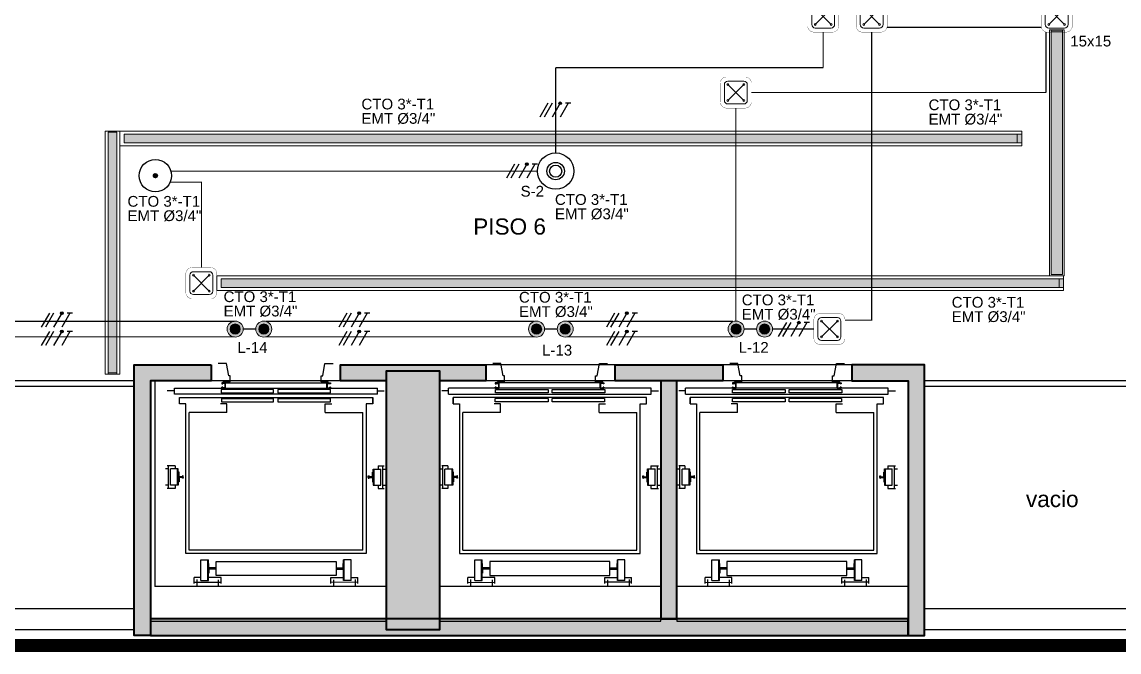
# Model space of a CAD drawing. Header units: metres. Extents: x -692 to 1029, y -233 to 3386.
# Drawn here: x 672.57 to 682.77, y 2474.88 to 2480.74 of the extents above; entities that cross this region are included whole.
import ezdxf
from ezdxf.lldxf.tags import DXFTag

# ---------------------------------------------------------------- set-up
doc = ezdxf.new("R2010")
doc.units = ezdxf.units.M
doc.linetypes.add('DASHED2', pattern=[9.525, 6.35, -3.175])
doc.linetypes.add('LÍNEAS_OCULTASX2', pattern=[0.75, 0.5, -0.25])
doc.layers.get('Defpoints').update_dxf_attribs({"color": 8})
for name, color, linetype in [('-ALAMBRADO', 7, 'Continuous'), ('0-amob', 251, 'Continuous'), ('1amobla', 253, 'Continuous'), ('AREA LOCALES', 161, 'Continuous'), ('ASCENSOR', 251, 'Continuous'), ('BYPASS', 7, 'Continuous'), ('CAJA DE PASO', 86, 'Continuous'), ('F-2', 253, 'Continuous'), ('LUMINARIA EMERGENCIA DE EMPOTRAR', 1, 'Continuous'), ('MARCO', 4, 'Continuous'), ('SENSOR MOVIMIENTO', 3, 'Continuous')]:
    doc.layers.add(name, color=color, linetype=linetype)
for name, color, linetype, lineweight in [('-CN-GYD-LUMINARIA CINTA LED', 4, 'Continuous', 18), ('-CN-GYD-TUBERÍA ILUMINACION', 5, 'Continuous', 18), ('-CN-GYD-TUBERÍA TOMACORRIENTE PVC', 86, 'Continuous', 18), ('-CN-INTERRUPTORES DE PARED', 3, 'Continuous', 20), ('_TEXTO', 7, 'Continuous', 9), ('Estructura', 250, 'Continuous', 40), ('TEXTOS', 250, 'Continuous', 20), ('Textos 1', 7, 'Continuous', 25), ('Vidrio', 253, 'Continuous', 30)]:
    doc.layers.add(name, color=color, linetype=linetype, lineweight=lineweight)
doc.layers.add('HACHTCOLUMNA', color=7, linetype='Continuous', true_color=0x5c5c5c)
doc.layers.add('PROYECCION', color=7, linetype='DASHED2', true_color=0x474747)
doc.layers.add('Muro', color=7, linetype='Continuous', lineweight=40, true_color=0x2e2e2e)
doc.styles.get("Standard").update_dxf_attribs({"font": 'arial.ttf'})
tags = doc.linetypes.add('EMT_LINE', pattern='A,0.5,-0.2,["EMT",Standard,S=0.1,R=0,X=-0.1,Y=-0.05],-0.25', length=0.95).pattern_tags.tags
tags[6] = DXFTag(74, 10)

# ---------------------------------------------------------------- blocks, each defined once
blk = doc.blocks.new('Caja de paso')
at = {"layer": '-CN-GYD-TUBERÍA TOMACORRIENTE PVC', "const_width": 0.00173}
blk.add_lwpolyline([(-0.1111, 0.0667), (-0.1111, -0.0667, 0.414214), (-0.0667, -0.1111), (0.0667, -0.1111, 0.414214), (0.1111, -0.0667), (0.1111, 0.0667, 0.414214), (0.0667, 0.1111), (-0.0667, 0.1111, 0.414214)], format="xyb", close=True, dxfattribs=at)
at = {"layer": '-CN-GYD-TUBERÍA TOMACORRIENTE PVC'}
blk.add_lwpolyline([(-0.0566, -0.0819), (0.0566, -0.0819, 0.414214), (0.0819, -0.0566), (0.0819, 0.0566, 0.414214), (0.0566, 0.0819), (-0.0566, 0.0819, 0.414214), (-0.0819, 0.0566), (-0.0819, -0.0566, 0.414214)], format="xyb", close=True, dxfattribs=at)
at = {"layer": '-CN-GYD-TUBERÍA TOMACORRIENTE PVC', "linetype": 'LÍNEAS_OCULTASX2'}
for points in [[(-0.0566, 0.0566), (0.0566, -0.0566)], [(0.0566, 0.0566), (-0.0566, -0.0566)]]:
    blk.add_lwpolyline(points, dxfattribs=at)
at = {"layer": '-CN-GYD-TUBERÍA TOMACORRIENTE PVC'}
for centre in [(-0.0566, 0.0566), (0.0566, 0.0566), (-0.0566, -0.0566), (0.0566, -0.0566)]:
    blk.add_circle(centre, 0.00665, dxfattribs=at)
blk = doc.blocks.new('Sensor 360º_')
at = {"layer": 'SENSOR MOVIMIENTO'}
for radius in [0.1126, 0.054, 0.0375]:
    blk.add_circle((0, 0), radius, dxfattribs=at)
blk = doc.blocks.new('3x')
at = {"layer": '-ALAMBRADO'}
h = blk.add_hatch(color=256, dxfattribs=at)
edge = h.paths.add_edge_path()
edge.add_arc((0.078, 0.13), 0.025, 0, 360)
for p, q in [((-0.152, 0.13), (-0.302, -0.13)), ((-0.072, 0.13), (-0.222, -0.13)), ((0.078, 0.13), (-0.072, -0.13)), ((0.228, 0.13), (0.078, -0.13))]:
    blk.add_line(p, q, dxfattribs=at)
blk.add_lwpolyline([(0.278, 0.13), (0.178, 0.13)], dxfattribs=at)
blk.add_circle((0.078, 0.13), 0.025, dxfattribs=at)
blk = doc.blocks.new('*U29')
at = {"layer": '-ALAMBRADO'}
blk.add_blockref('3x', (0, 0), dxfattribs=at)
blk = doc.blocks.new('A$Cfe640b9a')
at = {"layer": '-CN-INTERRUPTORES DE PARED'}
h = blk.add_hatch(dxfattribs=at)
h.set_pattern_fill('SWAMP', color=252, scale=0.5, angle=90)
h.set_pattern_definition([(270, (-2.052306, -0.42678), (0.0663011, -0.0153116), [0.0038279, -0.02679527]), (5e-10, (-2.052306, -0.428697), (0.06630109, 0.01531158), [0.00478487, -0.1278173]), (5e-10, (-2.052306, -0.429175), (0.06630109, 0.01531158), [0.0038279, -0.1287743]), (5e-10, (-2.052306, -0.428218), (0.06630109, 0.01531158), [0.0038279, -0.1287743]), (346.9961, (-2.052306, -0.429654), (0.0663011, 0.01531158), [0.00272185, -0.0653243]), (13.0039, (-2.052306, -0.42774), (3e-11, 0.03062316), [0.00272185, -0.0653243])])
h.paths.add_polyline_path([(0.391, -0.5006), (0.391, -0.4212), (-6.0268, -0.4212), (-6.0268, -0.5006)])
h.paths.add_polyline_path([(0.391, -0.4303), (0.391, -0.4823), (0.391, -0.4417)], flags=17)
at = {"layer": '-CN-INTERRUPTORES DE PARED', "color": 4}
for p, q in [((-6.0583, -0.5293), (-6.0583, -0.3925)), ((-6.0583, -0.3925), (0.391, -0.3925)), ((-6.0268, -0.5006), (-6.0268, -0.4212)), ((-6.0268, -0.4212), (0.391, -0.4212)), ((0.357, -0.4212), (0.357, -0.5006)), ((0.391, -0.3925), (0.391, -0.5293)), ((0.391, -0.5293), (-6.0583, -0.5293)), ((0.391, -0.5006), (-6.0268, -0.5006))]:
    blk.add_line(p, q, dxfattribs=at)
blk = doc.blocks.new('A$Cf6a103c6')
at = {"layer": '-CN-INTERRUPTORES DE PARED'}
h = blk.add_hatch(dxfattribs=at)
h.set_pattern_fill('SWAMP', color=252, scale=0.5, angle=90)
h.set_pattern_definition([(2e-16, (1.00104, -0.955465), (0.00826825, 0.0427351), [0.00206706, -0.01446944]), (90, (1.002075, -0.955465), (-0.008268254, 0.04273507), [0.00308414, -0.082386]), (90, (1.0023336, -0.955465), (-0.008268254, 0.04273507), [0.0024673, -0.08300283]), (90, (1.001817, -0.955465), (-0.008268254, 0.04273507), [0.0024673, -0.08300283]), (79.0499, (1.002592, -0.955465), (-0.00826825, 0.04273507), [0.0017411, -0.04178648]), (100.9501, (1.001558, -0.955465), (-0.01653651, 2e-11), [0.0017411, -0.04178648])])
h.paths.add_polyline_path([(1.104, 0.619), (0.998, 0.619), (0.998, -3.517), (1.104, -3.517)])
h.paths.add_polyline_path([(1.003, 0.619), (1.031, 0.619), (1.009, 0.619)])
at = {"layer": '-CN-GYD-LUMINARIA CINTA LED', "color": 4}
for p, q in [((0.983, -3.538), (0.983, 0.619)), ((0.998, -3.517), (0.998, 0.619)), ((1.104, 0.619), (1.104, -3.517)), ((1.119, 0.619), (1.119, -3.538)), ((0.998, 0.597), (1.104, 0.597)), ((1.119, -3.538), (0.983, -3.538)), ((1.104, -3.517), (0.998, -3.517))]:
    blk.add_line(p, q, dxfattribs=at)
blk.add_lwpolyline([(0.983, 0.619), (1.119, 0.619)], dxfattribs=at)
blk = doc.blocks.new('A$Cd32da91f')
at = {"layer": '-CN-GYD-TUBERÍA ILUMINACION', "linetype": 'EMT_LINE', "lineweight": 5, "ltscale": 10}
h = blk.add_hatch(color=256, dxfattribs=at)
h.dxf.hatch_style = 1
h.set_gradient(color1=(248, 215, 49), color2=(248, 215, 49), name='INVSPHERICAL')
h.paths.add_polyline_path([(0.088, -0.03), (0.097, -0.032), (0.106, -0.036), (0.114, -0.041), (0.122, -0.047), (0.127, -0.055), (0.132, -0.064), (0.134, -0.073), (0.135, -0.083), (0.134, -0.092), (0.132, -0.102), (0.127, -0.11), (0.122, -0.118), (0.114, -0.125), (0.106, -0.13), (0.097, -0.133), (0.088, -0.135), (0.078, -0.135), (0.068, -0.133), (0.059, -0.13), (0.051, -0.125), (0.044, -0.118), (0.038, -0.11), (0.034, -0.102), (0.031, -0.092), (0.03, -0.083), (0.031, -0.073), (0.034, -0.064), (0.038, -0.055), (0.044, -0.047), (0.051, -0.041), (0.059, -0.036), (0.068, -0.032), (0.078, -0.03)])
at = {"transparency": 33554687}
h = blk.add_hatch(color=256, dxfattribs=at)
h.dxf.hatch_style = 1
edge = h.paths.add_edge_path()
edge.add_ellipse((0.083, -0.083), major_axis=(0.0514, 0.0514), ratio=1, start_angle=0, end_angle=360)
edge.add_ellipse((0.083, -0.083), major_axis=(0.0584, 0.0584), ratio=1, start_angle=0, end_angle=360)
edge.add_ellipse((0.083, -0.083), major_axis=(0.0514, 0.0514), ratio=1, start_angle=0, end_angle=360)
edge.add_ellipse((0.083, -0.083), major_axis=(0.0584, 0.0584), ratio=1, start_angle=0, end_angle=360)
edge.add_ellipse((0.083, -0.083), major_axis=(0.0514, 0.0514), ratio=1, start_angle=0, end_angle=360)
edge.add_ellipse((0.083, -0.083), major_axis=(0.0584, 0.0584), ratio=1, start_angle=0, end_angle=360)
h = blk.add_hatch(dxfattribs=at)
h.set_pattern_fill('ANGLE', color=256)
h.set_pattern_definition([(0, (0, 0), (0, 6.985), [5.08, -1.905]), (90, (0, 0), (-6.985, 4e-16), [5.08, -1.905])])
edge = h.paths.add_edge_path()
edge.add_ellipse((0.083, -0.083), major_axis=(0.0584, 0.0584), ratio=1, start_angle=0, end_angle=360)
edge = h.paths.add_edge_path(flags=16)
edge.add_ellipse((0.083, -0.083), major_axis=(0.0372, 0.0372), ratio=1, start_angle=0, end_angle=360)
h = blk.add_hatch(color=256, dxfattribs=at)
h.dxf.hatch_style = 1
edge = h.paths.add_edge_path()
edge.add_ellipse((0.083, -0.083), major_axis=(0.0584, 0.0584), ratio=1, start_angle=0, end_angle=360)
edge = h.paths.add_edge_path(flags=16)
edge.add_ellipse((0.083, -0.083), major_axis=(0.0372, 0.0372), ratio=1, start_angle=0, end_angle=360)
at = {"layer": '-CN-GYD-TUBERÍA ILUMINACION', "linetype": 'Continuous', "ltscale": 10}
for major_axis in [(0.0584, 0.0584), (0.0372, 0.0372)]:
    blk.add_ellipse((0.083, -0.083), major_axis=major_axis, ratio=1, start_param=5.497787, end_param=11.780972, dxfattribs=at)
blk = doc.blocks.new('A$C078c93ae')
at = {"layer": 'LUMINARIA EMERGENCIA DE EMPOTRAR', "ltscale": 0.3}
h = blk.add_hatch(dxfattribs=at)
h.set_pattern_fill('ANSI31', color=256, scale=0.001)
h.set_pattern_definition([(45, (-0.005658, 0.0751944), (-0.00224506, 0.00224506), [])])
edge = h.paths.add_edge_path()
edge.add_arc((0.0752, 0.0752), 0.00949, 0, 360)
for radius in [0.0752, 0.00949]:
    blk.add_circle((0.0752, 0.0752, 0), radius, dxfattribs=at)
blk = doc.blocks.new('Est etapa 3 torre')
at = {"layer": 'HACHTCOLUMNA'}
h = blk.add_hatch(color=256, dxfattribs=at)
h.paths.add_polyline_path([(1123.55, -5959.124), (1123.05, -5959.124), (1123.05, -5957.624), (1123.55, -5957.624)])
h.paths.add_polyline_path([(1116.05, -5959.124), (1115.55, -5959.124), (1115.55, -5957.624), (1116.05, -5957.624)])
h.paths.add_polyline_path([(1139.548, -5959.124), (1139.048, -5959.124), (1139.048, -5957.624), (1139.548, -5957.624)])
h.paths.add_polyline_path([(1132.05, -5959.124), (1131.55, -5959.124), (1131.55, -5957.624), (1132.05, -5957.624)])
h.paths.add_polyline_path([(1140.048, -5967.649), (1140.048, -5968.149), (1138.548, -5968.149), (1138.548, -5967.649)])
h.paths.add_polyline_path([(1124.05, -5967.649), (1124.05, -5968.149), (1122.55, -5968.149), (1122.55, -5967.649)])
h.paths.add_polyline_path([(1131.05, -5967.649), (1131.05, -5968.149), (1132.55, -5968.149), (1132.55, -5967.649)])
h.paths.add_polyline_path([(1115.05, -5967.649), (1115.05, -5968.149), (1116.55, -5968.149), (1116.55, -5967.649)])
h.paths.add_polyline_path([(1140.048, -5975.649), (1140.048, -5976.149), (1138.548, -5976.149), (1138.548, -5975.649)])
h.paths.add_polyline_path([(1124.05, -5975.649), (1124.05, -5976.149), (1122.55, -5976.149), (1122.55, -5975.649)])
h.paths.add_polyline_path([(1131.05, -5975.649), (1131.05, -5976.149), (1132.55, -5976.149), (1132.55, -5975.649)])
h.paths.add_polyline_path([(1115.05, -5975.649), (1115.05, -5976.149), (1116.55, -5976.149), (1116.55, -5975.649)])
h.paths.add_polyline_path([(1140.048, -5985.749), (1140.048, -5986.249), (1138.548, -5986.249), (1138.548, -5985.749)])
h.paths.add_polyline_path([(1124.05, -5985.749), (1124.05, -5986.249), (1122.55, -5986.249), (1122.55, -5985.749)])
h.paths.add_polyline_path([(1131.05, -5985.749), (1131.05, -5986.249), (1132.55, -5986.249), (1132.55, -5985.749)])
h.paths.add_polyline_path([(1115.05, -5985.749), (1115.05, -5986.249), (1116.55, -5986.249), (1116.55, -5985.749)])
h.paths.add_polyline_path([(1140.048, -5993.749), (1140.048, -5994.249), (1138.548, -5994.249), (1138.548, -5993.749)])
h.paths.add_polyline_path([(1124.05, -5993.749), (1124.05, -5994.249), (1122.55, -5994.249), (1122.55, -5993.749)])
h.paths.add_polyline_path([(1131.05, -5993.749), (1131.05, -5994.249), (1132.55, -5994.249), (1132.55, -5993.749)])
h.paths.add_polyline_path([(1115.05, -5993.749), (1115.05, -5994.249), (1116.55, -5994.249), (1116.55, -5993.749)])
h.paths.add_polyline_path([(1132.05, -6003.426), (1131.55, -6003.426), (1131.55, -6004.922), (1132.05, -6004.922)])
h.paths.add_polyline_path([(1138.153, -6003.424), (1139.653, -6003.424), (1139.653, -6003.924), (1138.153, -6003.924)])
h.paths.add_polyline_path([(1116.05, -6004.924), (1116.05, -6003.424), (1115.55, -6003.424), (1115.55, -6004.924)])
h.paths.add_polyline_path([(1123.55, -6004.924), (1123.55, -6003.424), (1123.05, -6003.424), (1123.05, -6004.924)])
h.paths.add_polyline_path([(1139.048, -6011.949), (1139.048, -6009.549), (1139.548, -6009.549), (1139.548, -6011.949)])
h.paths.add_polyline_path([(1131.55, -6009.549), (1131.55, -6011.949), (1132.05, -6011.949), (1132.05, -6009.549)])
h.paths.add_polyline_path([(1123.05, -6009.549), (1123.05, -6011.949), (1123.55, -6011.949), (1123.55, -6009.549)])
h.paths.add_polyline_path([(1116.05, -6009.549), (1116.05, -6011.949), (1115.55, -6011.949), (1115.55, -6009.549)])
at = {"layer": 'Estructura'}
blk.add_lwpolyline([(1131.55, -6009.549), (1131.55, -6011.949), (1132.05, -6011.949), (1132.05, -6009.549)], close=True, dxfattribs=at)
blk = doc.blocks.new('MARCOE-102')
for p, q in [((0, 0), (0, -2.5)), ((0, 0), (1.75, 0)), ((1.75, 0), (1.75, -0.45)), ((0, -2.5), (1.75, -2.5)), ((0.175, -0.175), (1.575, -0.175)), ((0.175, -0.175), (0.175, -2.325)), ((0.175, -2.325), (1.575, -2.325)), ((1.375, -0.45), (1.375, -0.275)), ((1.375, -0.275), (1.575, -0.275)), ((1.75, -0.45), (1.375, -0.45)), ((1.375, -2.05), (1.375, -2.225)), ((1.75, -2.05), (1.375, -2.05)), ((1.375, -2.225), (1.575, -2.225)), ((1.575, -0.275), (1.575, -0.175)), ((1.575, -2.325), (1.575, -2.225)), ((1.75, -2.5), (1.75, -2.05))]:
    blk.add_line(p, q)
at = {"layer": 'MARCO'}
blk.add_lwpolyline([(0, 0), (0, -2.5), (1.75, -2.5), (1.75, -2.05), (1.375, -2.05), (1.375, -2.225), (1.575, -2.225), (1.575, -2.325), (0.175, -2.325), (0.175, -0.175), (1.575, -0.175), (1.575, -0.275), (1.375, -0.275), (1.375, -0.45), (1.75, -0.45), (1.75, 0), (0, 0)], dxfattribs=at)
blk = doc.blocks.new('ASCENSOR')
at = {"layer": '0-amob'}
for p, q in [((-1.69, -0.498), (-1.747, -0.498)), ((-1.747, -0.498), (-1.747, -0.512)), ((-1.69, -0.564), (-1.69, -0.498)), ((-1.747, -0.512), (-1.859, -0.533)), ((-1.859, -0.533), (-1.859, -0.609)), ((-1.68, -0.564), (-1.69, -0.564))]:
    blk.add_line(p, q, dxfattribs=at)
blk.add_lwpolyline([(-1.68, -0.564), (-1.68, 0.413), (-1.69, 0.413), (-1.69, 0.347), (-1.747, 0.347), (-1.747, 0.361), (-1.859, 0.382), (-1.859, 0.458)], dxfattribs=at)
at = {"layer": 'ASCENSOR'}
for p, q in [((-1.605, 0.869), (-1.605, 0.932)), ((-0.91, 0.876), (-0.91, 0.932)), ((-0.7, 0.921), (-0.91, 0.921)), ((-0.88, 0.922), (-0.88, 0.95)), ((-0.73, 0.922), (-0.73, 0.95)), ((-0.7, 0.876), (-0.7, 0.932)), ((-1.63, -1.015), (-1.63, 0.869)), ((-1.575, 0.869), (-1.63, 0.869)), ((-1.575, 0.869), (-1.575, -1.015)), ((-1.485, 0.826), (-1.545, 0.826)), ((-1.545, 0.826), (-1.485, 0.826)), ((-1.545, -0.971), (-1.545, 0.826)), ((-1.485, 0.826), (-1.485, 0.766)), ((-0.91, 0.876), (-0.88, 0.876)), ((-0.73, 0.902), (-0.88, 0.902)), ((-0.88, 0.83), (-0.88, 0.902)), ((-0.73, 0.836), (-0.88, 0.836)), ((-0.88, 0.836), (-0.73, 0.836)), ((-0.85, 0.83), (-0.88, 0.83)), ((-0.85, 0.83), (-0.88, 0.83)), ((-0.85, 0.83), (-0.805, 0.83)), ((-0.85, 0.83), (-0.805, 0.83)), ((-0.85, 0.83), (-0.805, 0.83)), ((-0.85, 0.83), (-0.805, 0.83)), ((-0.85, 0.823), (-0.85, 0.83)), ((-0.85, 0.823), (-0.85, 0.83)), ((-0.809, 0.823), (-0.85, 0.823)), ((-0.809, 0.823), (-0.85, 0.823)), ((-0.809, 0.785), (-0.809, 0.823)), ((-0.76, 0.83), (-0.805, 0.83)), ((-0.76, 0.83), (-0.805, 0.83)), ((-0.76, 0.83), (-0.805, 0.83)), ((-0.76, 0.83), (-0.805, 0.83)), ((-0.802, 0.823), (-0.76, 0.823)), ((-0.802, 0.823), (-0.76, 0.823)), ((-0.802, 0.785), (-0.802, 0.823)), ((-0.76, 0.823), (-0.76, 0.83)), ((-0.76, 0.823), (-0.76, 0.83)), ((-0.76, 0.83), (-0.73, 0.83)), ((-0.76, 0.83), (-0.73, 0.83)), ((-0.73, 0.836), (-0.73, 0.902)), ((-0.73, 0.876), (-0.7, 0.876)), ((-0.73, 0.83), (-0.73, 0.836)), ((-1.485, 0.766), (-0.096, 0.766)), ((-1.405, 0.385), (-1.405, 0.735)), ((-0.126, 0.735), (-1.405, 0.735)), ((-0.816, 0.785), (-0.816, 0.792)), ((-0.816, 0.792), (-0.802, 0.792)), ((-0.809, 0.785), (-0.816, 0.785)), ((-0.802, 0.785), (-0.809, 0.785)), ((-0.795, 0.792), (-0.802, 0.792)), ((-0.802, 0.785), (-0.795, 0.785)), ((-0.795, 0.785), (-0.795, 0.792)), ((-0.126, 0.735), (-0.126, -0.88)), ((-0.096, 0.766), (-0.096, -0.911)), ((-0.036, 0.625), (-0.036, 0.555)), ((0.155, 0.625), (-0.036, 0.625)), ((0.184, 0.688), (0.128, 0.688)), ((0.128, 0.625), (0.128, 0.688)), ((0.147, 0.664), (0.21, 0.664)), ((0.155, 0.625), (0.155, 0.555)), ((0.173, 0.689), (0.173, 0.438)), ((0.155, 0.561), (-0.036, 0.561)), ((0.155, 0.555), (-0.036, 0.555)), ((-0.001, 0.552), (-0.001, 0.555)), ((-0.001, 0.555), (0.041, 0.555)), ((0.038, 0.552), (-0.001, 0.552)), ((0.038, 0.491), (0.038, 0.552)), ((0.041, 0.555), (0.041, 0.491)), ((0.089, 0.555), (0.041, 0.555)), ((0.047, 0.555), (0.047, 0.491)), ((0.05, 0.491), (0.05, 0.552)), ((0.05, 0.552), (0.089, 0.552)), ((0.089, 0.552), (0.089, 0.555)), ((0.089, 0.552), (0.089, 0.555)), ((0.128, 0.438), (0.128, 0.555)), ((-1.68, 0.434), (-1.671, 0.434)), ((-1.68, 0.434), (-1.671, 0.434)), ((-1.68, 0.399), (-1.68, 0.434)), ((-1.68, 0.399), (-1.68, 0.434)), ((-1.676, 0.43), (-1.674, 0.43)), ((-1.674, 0.43), (-1.676, 0.43)), ((-1.676, 0.402), (-1.676, 0.43)), ((-1.676, 0.43), (-1.676, 0.402)), ((-1.674, 0.426), (-1.674, 0.43)), ((-1.674, 0.426), (-1.674, 0.43)), ((-1.671, 0.426), (-1.674, 0.426)), ((-1.671, 0.426), (-1.674, 0.426)), ((-1.671, 0.434), (-1.671, 0.426)), ((-1.671, 0.434), (-1.671, 0.426)), ((-1.639, 0.434), (-1.639, 0.426)), ((-1.63, 0.434), (-1.639, 0.434)), ((-1.639, 0.434), (-1.63, 0.434)), ((-1.639, 0.426), (-1.639, 0.434)), ((-1.639, 0.426), (-1.635, 0.426)), ((-1.635, 0.426), (-1.639, 0.426)), ((-1.635, 0.43), (-1.633, 0.43)), ((-1.635, 0.426), (-1.635, 0.43)), ((-1.635, 0.43), (-1.635, 0.426)), ((-1.633, 0.43), (-1.635, 0.43)), ((-1.633, 0.402), (-1.633, 0.43)), ((-1.633, 0.402), (-1.633, 0.43)), ((-1.63, 0.399), (-1.63, 0.434)), ((-1.63, 0.434), (-1.63, 0.399)), ((-1.587, 0.433), (-1.618, 0.433)), ((-1.618, 0.433), (-1.618, -0.056)), ((-1.587, -0.056), (-1.587, 0.433)), ((-1.503, 0.434), (-1.534, 0.434)), ((-1.534, -0.056), (-1.534, 0.434)), ((-1.503, -0.056), (-1.503, 0.434)), ((-1.485, 0.385), (-1.485, 0.445)), ((-0.021, 0.485), (0.109, 0.485)), ((-0.021, -0.63), (-0.021, 0.485)), ((0.109, 0.485), (0.109, -0.63)), ((0.184, 0.438), (0.128, 0.438)), ((0.149, 0.463), (0.209, 0.463)), ((-1.63, 0.399), (-1.68, 0.399)), ((-1.63, 0.399), (-1.68, 0.399)), ((-1.633, 0.402), (-1.676, 0.402)), ((-1.676, 0.402), (-1.633, 0.402)), ((-1.405, 0.385), (-1.485, 0.385)), ((-1.618, -0.056), (-1.587, -0.056)), ((-1.587, -0.095), (-1.618, -0.095)), ((-1.618, -0.095), (-1.618, -0.583)), ((-1.587, -0.583), (-1.587, -0.095)), ((-1.534, -0.056), (-1.503, -0.056)), ((-1.503, -0.095), (-1.534, -0.095)), ((-1.534, -0.58), (-1.534, -0.095)), ((-1.503, -0.58), (-1.503, -0.095)), ((-1.618, -0.583), (-1.587, -0.583)), ((-1.534, -0.58), (-1.503, -0.58)), ((-1.405, -0.53), (-1.485, -0.53)), ((-1.485, -0.53), (-1.485, -0.59)), ((-1.405, -0.53), (-1.405, -0.88)), ((0.184, -0.583), (0.128, -0.583)), ((0.128, -0.583), (0.128, -0.7)), ((0.149, -0.609), (0.209, -0.609)), ((0.173, -0.834), (0.173, -0.583)), ((0.155, -0.7), (-0.036, -0.7)), ((-0.036, -0.77), (-0.036, -0.7)), ((0.155, -0.706), (-0.036, -0.706)), ((0.109, -0.63), (-0.021, -0.63)), ((-0.001, -0.697), (-0.001, -0.7)), ((0.038, -0.697), (-0.001, -0.697)), ((-0.001, -0.7), (0.041, -0.7)), ((0.038, -0.636), (0.038, -0.697)), ((0.041, -0.7), (0.041, -0.636)), ((0.047, -0.7), (0.047, -0.636)), ((0.089, -0.7), (0.047, -0.7)), ((0.05, -0.636), (0.05, -0.697)), ((0.05, -0.697), (0.089, -0.697)), ((0.089, -0.697), (0.089, -0.7)), ((0.155, -0.77), (0.155, -0.7)), ((0.155, -0.77), (-0.036, -0.77)), ((0.128, -0.77), (0.128, -0.833)), ((0.147, -0.809), (0.21, -0.809)), ((-0.096, -0.911), (-1.485, -0.911)), ((-1.485, -0.911), (-1.485, -0.971)), ((-0.126, -0.88), (-1.405, -0.88)), ((0.184, -0.833), (0.128, -0.833)), ((-1.575, -1.015), (-1.63, -1.015)), ((-1.605, -1.015), (-1.605, -1.083)), ((-1.485, -0.971), (-1.545, -0.971)), ((-0.91, -1.011), (-0.88, -1.011)), ((-0.91, -1.011), (-0.91, -1.083)), ((-0.85, -0.981), (-0.88, -0.981)), ((-0.85, -0.981), (-0.88, -0.981)), ((-0.88, -0.981), (-0.88, -1.052)), ((-0.73, -0.987), (-0.88, -0.987)), ((-0.88, -0.987), (-0.73, -0.987)), ((-0.808, -0.974), (-0.85, -0.974)), ((-0.808, -0.974), (-0.85, -0.974)), ((-0.85, -0.974), (-0.85, -0.981)), ((-0.85, -0.974), (-0.85, -0.981)), ((-0.85, -0.981), (-0.805, -0.981)), ((-0.85, -0.981), (-0.805, -0.981)), ((-0.85, -0.981), (-0.805, -0.981)), ((-0.85, -0.981), (-0.805, -0.981)), ((-0.808, -0.936), (-0.815, -0.936)), ((-0.815, -0.936), (-0.815, -0.943)), ((-0.815, -0.943), (-0.801, -0.943)), ((-0.808, -0.936), (-0.808, -0.974)), ((-0.801, -0.936), (-0.808, -0.936)), ((-0.76, -0.981), (-0.805, -0.981)), ((-0.76, -0.981), (-0.805, -0.981)), ((-0.76, -0.981), (-0.805, -0.981)), ((-0.76, -0.981), (-0.805, -0.981)), ((-0.801, -0.936), (-0.801, -0.974)), ((-0.801, -0.936), (-0.794, -0.936)), ((-0.794, -0.943), (-0.801, -0.943)), ((-0.801, -0.974), (-0.76, -0.974)), ((-0.801, -0.974), (-0.76, -0.974)), ((-0.794, -0.936), (-0.794, -0.943)), ((-0.76, -0.974), (-0.76, -0.981)), ((-0.76, -0.974), (-0.76, -0.981)), ((-0.76, -0.981), (-0.73, -0.981)), ((-0.76, -0.981), (-0.73, -0.981)), ((-0.73, -0.981), (-0.73, -0.987)), ((-0.73, -0.987), (-0.73, -1.052)), ((-0.73, -1.011), (-0.7, -1.011)), ((-0.7, -1.011), (-0.7, -1.083)), ((-0.7, -1.072), (-0.91, -1.072)), ((-0.73, -1.052), (-0.88, -1.052)), ((-0.88, -1.073), (-0.88, -1.1)), ((-0.73, -1.073), (-0.73, -1.1))]:
    blk.add_line(p, q, dxfattribs=at)
for centre, radius, start, end in [((0.044, 0.491), 0.006, 180, 270), ((0.044, 0.491), 0.003, 180, 270), ((0.044, 0.491), 0.006, 270, 0), ((0.044, 0.491), 0.003, 270, 0), ((0.044, -0.636), 0.006, 90, 180), ((0.044, -0.636), 0.003, 90, 180), ((0.044, -0.636), 0.006, 0, 90), ((0.044, -0.636), 0.003, 0, 90)]:
    blk.add_arc(centre, radius, start, end, dxfattribs=at)
for points in [[(-0.795, 0.792), (-0.795, 0.785), (-0.816, 0.785), (-0.816, 0.792)], [(-0.816, 0.785), (-0.816, 0.792), (-0.795, 0.785), (-0.816, 0.785)], [(-0.795, 0.785), (-0.816, 0.785), (-0.795, 0.792), (-0.816, 0.792)], [(-0.794, -0.943), (-0.794, -0.936), (-0.815, -0.936), (-0.815, -0.943)], [(-0.815, -0.936), (-0.815, -0.943), (-0.794, -0.936), (-0.815, -0.936)], [(-0.794, -0.936), (-0.815, -0.936), (-0.794, -0.943), (-0.815, -0.943)]]:
    blk.add_solid(points, dxfattribs=at)
at = {"layer": 'ASCENSOR', "xscale": 0.01999999999998181, "yscale": 0.01999999999998181, "zscale": 0.01999999999998181, "rotation": 270}
blk.add_blockref('MARCOE-102', (-1.63, -0.541), dxfattribs=at)
blk = doc.blocks.new('A$Cd6926946')
at = {"layer": '1amobla', "linetype": 'Continuous', "ltscale": 0.2}
h = blk.add_hatch(color=256, dxfattribs=at)
h.dxf.hatch_style = 1
h.paths.add_polyline_path([(11.794, 8.675), (11.794, 8.525), (12.142, 8.525), (12.142, 8.675)])
h.paths.add_polyline_path([(12.142, 8.675), (12.292, 8.675), (12.292, 7.324), (12.142, 7.324)])
h.paths.add_polyline_path([(14.853, 7.174), (14.853, 7.324), (11.794, 7.324), (11.794, 7.174)])
h.paths.add_polyline_path([(11.444, 2.55), (11.444, 7.175), (11.294, 7.175), (11.294, 2.915), (11.294, 2.55)])
h.paths.add_polyline_path([(14.853, 3.999), (14.703, 3.999), (14.703, 7.174), (14.853, 7.174)])
h.paths.add_polyline_path([(13.453, 4.149), (13.453, 2.46), (13.803, 2.46), (13.803, 2.61), (13.604, 2.61), (13.603, 4.149)])
h.paths.add_polyline_path([(14.853, 2.61), (14.703, 2.61), (14.703, 1.96), (14.853, 1.96)])
h.paths.add_polyline_path([(14.703, 2.46), (14.703, 2.46), (14.703, 2.61), (14.703, 2.61)], flags=16)
h.paths.add_polyline_path([(11.294, 0.115), (14.853, 0.115), (14.853, 0.265), (11.794, 0.265), (11.794, 0.15), (11.294, 0.15)])
h.paths.add_polyline_path([(14.703, 0.76), (14.703, 0.265), (14.853, 0.265), (14.853, 0.76)])
h.paths.add_polyline_path([(18.169, 2.61), (18.169, 2.46), (17.603, 2.46), (17.603, 0.095), (17.452, 0.095), (17.452, 2.61)])
h.paths.add_polyline_path([(20.721, 2.61), (20.721, 2.46), (20.294, 2.46), (20.294, 2.55), (19.794, 2.55), (19.794, 2.46), (19.369, 2.46), (19.369, 2.61)])
h.paths.add_polyline_path([(17.603, 0.095), (24.645, 0.095), (24.645, 0.248), (17.603, 0.248)])
h.paths.add_polyline_path([(22.921, 2.61), (22.921, 2.46), (21.921, 2.46), (21.921, 2.61)])
h.paths.add_polyline_path([(22.346, 0.248), (22.496, 0.248), (22.496, 2.46), (22.346, 2.46), (22.346, 2.462), (22.346, 0.248), (22.346, 0.248)])
h.paths.add_polyline_path([(24.121, 2.61), (24.121, 2.46), (24.645, 2.46), (24.645, 0.095), (24.795, 0.095), (24.795, 2.61)])
h.paths.add_polyline_path([(27.791, 0.25), (31.592, 0.25), (31.592, 0.1), (27.791, 0.1)])
h.paths.add_polyline_path([(27.241, 0.1), (27.241, 2.55), (27.291, 2.55), (27.291, 0.15), (27.791, 0.15), (27.791, 0.1)])
h.paths.add_polyline_path([(31.026, 1.754), (31.026, 0.25), (30.876, 0.25), (30.876, 1.754)])
h.paths.add_polyline_path([(31.026, 1.754), (31.442, 1.754), (31.442, 1.604), (31.026, 1.604)])
h.paths.add_polyline_path([(31.592, 1.754), (31.592, 0.25), (31.442, 0.25), (31.442, 1.754)])
h.paths.add_polyline_path([(28.291, 4.069), (31.442, 4.07), (31.442, 3.919), (28.291, 3.919)])
h.paths.add_polyline_path([(28.9, 5.009), (28.9, 4.07), (29.05, 4.07), (29.05, 5.009)])
h.paths.add_polyline_path([(27.24, 6.172), (27.241, 2.55), (27.391, 2.55), (27.39, 6.172)])
h.paths.add_polyline_path([(27.391, 4.069), (27.391, 4.069), (27.391, 3.919), (27.391, 3.919)], flags=17)
h.paths.add_polyline_path([(28.9, 6.162), (31.442, 6.162), (31.442, 6.012), (28.9, 6.012)])
h.paths.add_polyline_path([(31.592, 6.162), (31.592, 4.958), (31.442, 4.958), (31.442, 6.162)])
h.paths.add_polyline_path([(28.9, 9.929), (28.9, 8.369), (29.05, 8.369), (29.05, 9.929)])
h.paths.add_polyline_path([(30.995, 9.926), (28.9, 9.93), (28.9, 10.08), (30.996, 10.076)])
h.paths.add_polyline_path([(31.212, 11.525), (22.745, 11.525), (22.745, 11.375), (31.212, 11.375)])
h.paths.add_polyline_path([(22.745, 8.674), (22.745, 11.375), (22.895, 11.375), (22.895, 8.674)])
at = {"layer": '1amobla', "linetype": 'Continuous', "ltscale": 0.3}
for p, q in [((20.721, 2.611), (21.921, 2.611)), ((22.921, 2.611), (24.121, 2.611))]:
    blk.add_line(p, q, dxfattribs=at)
at = {"layer": 'AREA LOCALES'}
blk.add_lwpolyline([(19.794, 0.228), (19.794, 2.46), (17.603, 2.46), (17.603, 0.228)], close=True, dxfattribs=at)
for points, elevation in [([(22.346, 0.228), (22.346, 2.46), (20.294, 2.46), (20.294, 0.228)], -1316.434), ([(24.645, 0.228), (24.645, 2.46), (22.496, 2.46), (22.496, 0.228)], 1207.545)]:
    blk.add_lwpolyline(points, close=True, dxfattribs=dict(at, elevation=elevation))
at = {"layer": 'Defpoints', "ltscale": 5, "const_width": 0.12}
blk.add_lwpolyline([(0, 54.475), (31.592, 54.475), (31.592, 0), (0, 0)], close=True, dxfattribs=at)
at = {"layer": 'F-2'}
for points in [[(17.452, 0.15), (17.452, 0.343), (14.853, 0.343), (14.853, 0.15)], [(27.241, 0.15), (27.241, 0.343), (24.795, 0.343), (24.795, 0.15)]]:
    blk.add_lwpolyline(points, close=True, dxfattribs=at)
at = {"layer": 'Muro'}
for points in [[(18.169, 2.61), (18.169, 2.46), (17.603, 2.46), (17.603, 0.095), (17.452, 0.095), (17.452, 2.61)], [(20.721, 2.61), (20.721, 2.46), (20.294, 2.46), (20.294, 2.55), (19.794, 2.55), (19.794, 2.46), (19.369, 2.46), (19.369, 2.61)], [(22.921, 2.61), (22.921, 2.46), (21.921, 2.46), (21.921, 2.61)], [(24.121, 2.61), (24.121, 2.46), (24.645, 2.46), (24.645, 0.095), (24.795, 0.095), (24.795, 2.61)], [(22.346, 0.248), (22.496, 0.248), (22.496, 0.248), (22.496, 2.46), (22.346, 2.46), (22.346, 2.462), (22.346, 2.462), (22.346, 2.462), (22.346, 0.248), (22.346, 0.248)], [(17.603, 0.095), (24.645, 0.095), (24.645, 0.248), (17.603, 0.248)]]:
    blk.add_lwpolyline(points, close=True, dxfattribs=at)
at = {"layer": 'PROYECCION'}
for p, q in [((17.644, 2.46), (17.644, 0.55)), ((19.794, 0.55), (17.644, 0.55)), ((22.346, 0.55), (20.294, 0.55)), ((24.645, 0.55), (22.496, 0.55))]:
    blk.add_line(p, q, dxfattribs=at)
at = {"layer": 'Vidrio'}
for points in [[(17.452, 2.41), (17.452, 2.46), (14.853, 2.46), (14.853, 2.41)], [(27.241, 2.41), (27.241, 2.46), (24.795, 2.46), (24.795, 2.41)]]:
    blk.add_lwpolyline(points, close=True, dxfattribs=at)
at = {"layer": 'ASCENSOR', "rotation": 269.9943251266501}
blk.add_blockref('ASCENSOR', (18.843, 0.761), dxfattribs=at)
at = {"layer": 'ASCENSOR', "xscale": -1, "rotation": 90.0056748733478}
for p in [(21.242, 0.761), (23.445, 0.761)]:
    blk.add_blockref('ASCENSOR', p, dxfattribs=at)
at = {"layer": 'Muro'}
blk.add_blockref('Est etapa 3 torre', (-1111.757, 6012.099), dxfattribs=at)
at = {"layer": 'Textos 1', "color": 8, "linetype": 'Continuous', "ltscale": 0.3}
for s, p in [('PISO 6', (20.603, 3.819)), ('vacio', (25.739, 1.287))]:
    blk.add_text(s, height=0.15, dxfattribs=at).set_placement(p)

msp = doc.modelspace()

# ---------------------------------------------------------------- linework, layer by layer
at = {"layer": '-CN-GYD-TUBERÍA ILUMINACION', "linetype": 'EMT_LINE', "ltscale": 10, "const_width": 0.01}
for points in [[(680.02, 2480.641), (680.02, 2480.311)], [(680.47, 2480.64), (680.47, 2477.966), (680.224, 2477.966)], [(680.613, 2480.686), (682.048, 2480.686)], [(682.09, 2480.643), (682.09, 2480.08)], [(677.534, 2480.311), (680.02, 2480.311)], [(677.534, 2479.519), (677.534, 2480.311)], [(679.353, 2480.08), (682.09, 2480.08)], [(679.208, 2477.954), (679.208, 2479.934)], [(673.957, 2479.35), (677.365, 2479.35)], [(672.409, 2477.954), (674.549, 2477.954)], [(674.63, 2477.883), (674.747, 2477.883)], [(677.431, 2477.883), (677.548, 2477.883)], [(677.642, 2477.954), (679.181, 2477.954)], [(679.284, 2477.883), (679.401, 2477.883)], [(679.55, 2477.883), (679.934, 2477.883)], [(672.409, 2477.81), (674.55, 2477.81)], [(677.64, 2477.81), (679.184, 2477.81)]]:
    msp.add_lwpolyline(points, dxfattribs=at)
at = {"layer": '-CN-GYD-TUBERÍA ILUMINACION', "linetype": 'EMT_LINE', "ltscale": 10}
for points in [[(673.954, 2479.247, 0.01, 0.01, 0), (674.242, 2479.247, 0.01, 0.01, 0), (674.242, 2478.454, 0, 0, 0)], [(674.841, 2477.954, 0.01, 0.01, 0), (677.336, 2477.954, 0, 0, 0)], [(674.839, 2477.81, 0.01, 0.01, 0), (677.345, 2477.81, 0, 0, 0)]]:
    msp.add_lwpolyline(points, format="xyseb", dxfattribs=at)

# ---------------------------------------------------------------- block references
at = {"layer": '-CN-GYD-LUMINARIA CINTA LED', "yscale": 0.55}
msp.add_blockref('A$Cf6a103c6', (681.139, 2480.323), dxfattribs=at)
at = {"layer": '-CN-GYD-LUMINARIA CINTA LED', "xscale": 0.35, "rotation": 270}
msp.add_blockref('A$Cfe640b9a', (673.876, 2477.601), dxfattribs=at)
at = {"layer": '-CN-GYD-LUMINARIA CINTA LED'}
for p, xscale in [((681.359, 2480.114), 1.3), ((681.777, 2478.77), 1.22)]:
    msp.add_blockref('A$Cfe640b9a', p, dxfattribs=dict(at, xscale=xscale))
msp.add_blockref('A$Cd6926946', (656.165, 2474.941))
at = {"layer": '_TEXTO', "linetype": 'Continuous', "ltscale": 10, "xscale": 0.5, "yscale": 0.5, "zscale": 320}
for p in [(677.537, 2479.915), (677.227, 2479.35), (672.905, 2477.965, 0), (675.669, 2477.965, 0), (678.156, 2477.965, 0), (672.905, 2477.795, 0), (675.669, 2477.795, 0), (678.156, 2477.795, 0), (679.754, 2477.877, 0)]:
    msp.add_blockref('*U29', p, dxfattribs=at)
at = {"layer": 'BYPASS', "xscale": 0.9, "yscale": 0.9}
for p in [(674.481, 2477.957), (674.747, 2477.957), (677.282, 2477.957), (677.548, 2477.957), (679.136, 2477.957), (679.401, 2477.957)]:
    msp.add_blockref('A$Cd32da91f', p, dxfattribs=at)
at = {"layer": 'CAJA DE PASO', "linetype": 'Continuous', "ltscale": 10, "xscale": 1.3, "yscale": 1.3, "zscale": 45.18280937220077}
for p in [(680.02, 2480.786), (680.47, 2480.786), (682.19, 2480.786), (679.208, 2480.08), (674.242, 2478.309), (680.078, 2477.883)]:
    msp.add_blockref('Caja de paso', p, dxfattribs=at)
at = {"layer": 'LUMINARIA EMERGENCIA DE EMPOTRAR', "xscale": 2, "yscale": 2}
msp.add_blockref('A$C078c93ae', (673.664, 2479.157, 0), dxfattribs=at)
at = {"layer": 'SENSOR MOVIMIENTO', "xscale": 1.5, "yscale": 1.5}
msp.add_blockref('Sensor 360º_', (677.534, 2479.35), dxfattribs=at)

# ---------------------------------------------------------------- texts
at = {"layer": 'TEXTOS', "char_height": 0.1, "attachment_point": 1}
for s, insert, width in [('\\A1;\\pxsm0.8;15x15     ', (682.316, 2480.608), 0.36082), ('\\A1;\\pxsm0.8;CTO 3*-T1\\PEMT Ø3/4"       ', (675.729, 2480.023), 0.6806), ('\\A1;\\pxsm0.8;CTO 3*-T1\\PEMT Ø3/4"       ', (680.999, 2480.016), 0.6806), ('\\A1;\\pxsm0.8;CTO 3*-T1\\PEMT Ø3/4"       ', (673.555, 2479.119), 0.6806), ('\\A1;\\pxsm0.8;CTO 3*-T1\\PEMT Ø3/4"       ', (677.527, 2479.136), 0.6806), ('\\A1;\\pxsm0.8;CTO 3*-T1\\PEMT Ø3/4"       ', (674.448, 2478.233), 0.6806), ('\\A1;\\pxsm0.8;CTO 3*-T1\\PEMT Ø3/4"       ', (677.193, 2478.228), 0.6806), ('\\A1;\\pxsm0.8;CTO 3*-T1\\PEMT Ø3/4"       ', (679.263, 2478.203), 0.6806), ('\\A1;\\pxsm0.8;CTO 3*-T1\\PEMT Ø3/4"       ', (681.214, 2478.181), 0.6806)]:
    msp.add_mtext(s, dxfattribs=dict(at, insert=insert, width=width))
for s, width, insert in [('\\pxqc;S-2', 0.77349, (676.93, 2479.213)), ('\\pxqc;L-14', 0.27324, (674.58, 2477.761)), ('\\pxqc;L-13', 0.27324, (677.411, 2477.736)), ('\\pxqc;L-12', 0.27324, (679.237, 2477.762))]:
    msp.add_mtext_dynamic_manual_height_columns(s, width=width, gutter_width=0.325, heights=[0], dxfattribs=dict(at, insert=insert))

doc.saveas('drawing.dxf')
